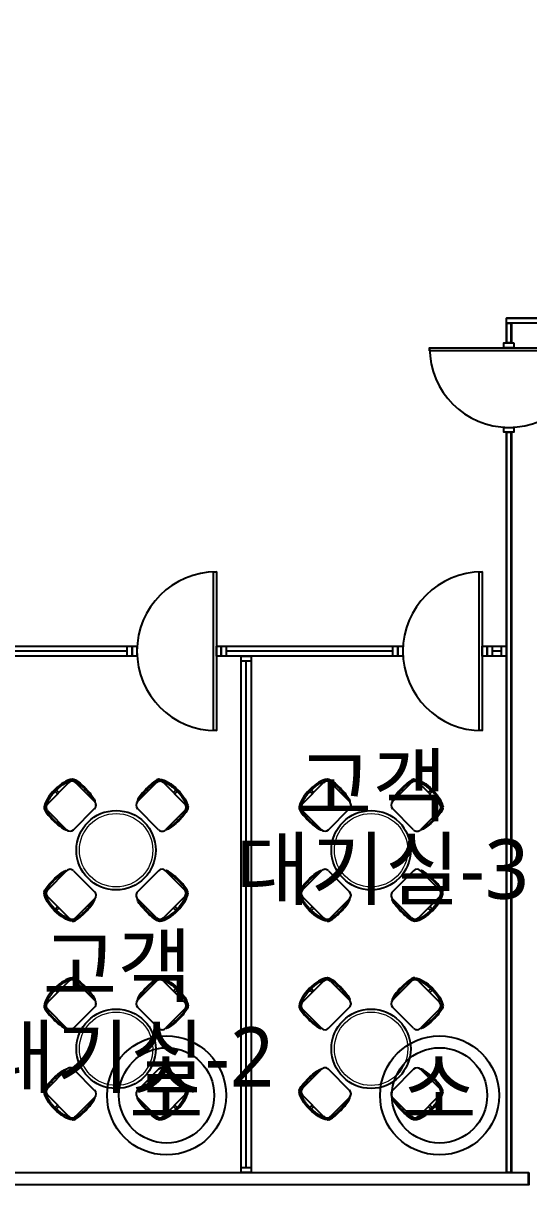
# Model space of a CAD drawing. Header units: millimetres. Extents: x 0 to 168200, y 0 to 118800.
# Drawn here: x 102903 to 108000, y 56200 to 67901 of the extents above; entities that cross this region are included whole.
import ezdxf
from ezdxf.enums import TextEntityAlignment as Align

# ---------------------------------------------------------------- set-up
doc = ezdxf.new("R2010")
doc.units = ezdxf.units.MM
doc.header["$LTSCALE"] = 200
doc.linetypes.add('CEN-GAUN', pattern=[32.2, 30, -1, 0.2, -1])
doc.linetypes.add('HID', pattern=[2.3, 1.5, -0.8])
for name, color, linetype in [('BACK', 8, 'Continuous'), ('CEN', 1, 'CEN-GAUN'), ('H', 2, 'Continuous')]:
    doc.layers.add(name, color=color, linetype=linetype)
doc.styles.add('돋움', font='')
doc.styles.add('스타일1', font='')
doc.styles.get('돋움').set_extended_font_data('Dotum')
doc.styles.get('스타일1').set_extended_font_data('Malgun Gothic')

# ---------------------------------------------------------------- blocks, each defined once
blk = doc.blocks.new('D-900C')
at = {"layer": 'BACK'}
for points in [[(820, 800), (850, 800), (850, -800), (820, -800)], [(50, -50), (0, -50), (0, 50), (50, 50)], [(900, -50), (850, -50), (850, 50), (900, 50)]]:
    blk.add_lwpolyline(points, close=True, dxfattribs=at)
blk.add_arc((850, 0), 800, 90, 270, dxfattribs=at)
blk = doc.blocks.new('TABLE SET1')
at = {"layer": 'BACK', "linetype": 'ByBlock'}
for p, q in [((-478, 681), (-690, 469)), ((-616, 592), (-591, 568)), ((-602, 606), (-577, 582)), ((-408, 681), (-217, 490)), ((408, 681), (217, 490)), ((478, 681), (690, 469)), ((602, 606), (577, 582)), ((616, 592), (591, 568)), ((-690, 398), (-499, 207)), ((-429, 207), (-217, 419)), ((429, 207), (217, 419)), ((690, 398), (499, 207)), ((-690, -398), (-499, -207)), ((-429, -207), (-217, -419)), ((429, -207), (217, -419)), ((690, -398), (499, -207)), ((-478, -681), (-690, -469)), ((-616, -592), (-591, -568)), ((-602, -606), (-577, -582)), ((-408, -681), (-217, -490)), ((408, -681), (217, -490)), ((478, -681), (690, -469)), ((602, -606), (577, -582)), ((616, -592), (591, -568))]:
    blk.add_line(p, q, dxfattribs=at)
blk.add_circle((0, 0), 400, dxfattribs=at)
at = {"layer": 'BACK', "lineweight": 0}
blk.add_circle((0, 0), 370, dxfattribs=at)
at = {"layer": 'BACK', "linetype": 'ByBlock'}
for centre, radius, start, end in [((-442, 708), 7.5, 277.6425, 97.6425), ((442, 708), 7.5, 82.3575, 262.3575), ((-443, 645), 50, 44.9985, 134.9985), ((443, 645), 50, 45.0015, 135.0015), ((-655, 433), 50, 134.9985, 224.9985), ((-252, 454), 50, 314.9985, 44.9985), ((252, 454), 50, 135.0015, 225.0015), ((655, 433), 50, 315.0015, 45.0015), ((-718, 432), 7.5, 172.3545, 352.3545), ((718, 432), 7.5, 187.6455, 7.6455), ((-464, 242), 50, 224.9985, 314.9985), ((464, 242), 50, 225.0015, 315.0015), ((-464, -242), 50, 45.0015, 135.0015), ((464, -242), 50, 44.9985, 134.9985), ((-718, -432), 7.5, 7.6455, 187.6455), ((-655, -433), 50, 135.0015, 225.0015), ((-252, -454), 50, 315.0015, 45.0015), ((252, -454), 50, 134.9985, 224.9985), ((655, -433), 50, 314.9985, 44.9985), ((718, -432), 7.5, 352.3545, 172.3545), ((-443, -645), 50, 225.0015, 315.0015), ((-442, -708), 7.5, 262.3575, 82.3575), ((443, -645), 50, 224.9985, 314.9985), ((442, -708), 7.5, 97.6425, 277.6425)]:
    blk.add_arc(centre, radius, start, end, dxfattribs=at)
for centre, major_axis, ratio, start_param, end_param in [((-549, 539), (-163, -163), 0.434783, 3.659342, 5.765436), ((326, 601), (110, 112), 0.182269, 0, 3.141593), ((326, 601), (110, 112), 0.182269, 5.851094, 5.976716), ((-611, 317), (-112, 110), 0.182269, 0, 3.141593), ((-611, 317), (-112, 110), 0.182269, 5.851094, 5.976716), ((611, -317), (112, -110), 0.182269, 0, 3.141593), ((549, -539), (163, 163), 0.434783, 3.659342, 5.765436), ((611, -317), (112, -110), 0.182269, 5.851094, 5.976716), ((-326, -601), (-110, -112), 0.182269, 0, 3.141593), ((-326, -601), (-110, -112), 0.182269, 5.851094, 5.976716)]:
    blk.add_ellipse(centre, major_axis=major_axis, ratio=ratio, start_param=start_param, end_param=end_param, dxfattribs=at)
at = {"layer": 'BACK', "linetype": 'ByBlock', "extrusion": (0, 0, -1)}
for centre, major_axis, ratio, start_param, end_param in [((-326, 601), (-110, 112), 0.182269, 5.851094, 5.976716), ((-326, 601), (-110, 112), 0.182269, 0, 3.141593), ((549, 539), (163, -163), 0.434783, 3.659342, 5.765436), ((611, 317), (112, 110), 0.182269, 0, 3.141593), ((611, 317), (112, 110), 0.182269, 5.851094, 5.976716), ((-611, -317), (-112, -110), 0.182269, 0, 3.141593), ((-549, -539), (-163, 163), 0.434783, 3.659342, 5.765436), ((-611, -317), (-112, -110), 0.182269, 5.851094, 5.976716), ((326, -601), (110, -112), 0.182269, 0, 3.141593), ((326, -601), (110, -112), 0.182269, 5.851094, 5.976716)]:
    blk.add_ellipse(centre, major_axis=major_axis, ratio=ratio, start_param=start_param, end_param=end_param, dxfattribs=at)
at = {"layer": 'BACK', "linetype": 'ByBlock'}
for points, knots in [([(-422, 691), (-423, 693), (-424, 694), (-425, 698), (-426, 700), (-427, 703), (-427, 704), (-428, 705)], [5.7265501, 5.7265501, 5.7265501, 5.7265501, 5.8081109, 5.8081109, 5.9106349, 5.9106349, 5.9748515, 5.9748515, 5.9748515, 5.9748515]), ([(-428, 705), (-426, 704), (-425, 704), (-422, 703), (-421, 702), (-417, 700), (-415, 699), (-409, 696), (-404, 692), (-393, 685), (-387, 681), (-375, 671), (-369, 666), (-356, 655), (-349, 649), (-332, 633), (-322, 623), (-302, 603), (-292, 593), (-274, 572), (-266, 562), (-252, 545), (-247, 537), (-238, 525), (-235, 520), (-231, 513), (-229, 510), (-227, 505), (-226, 503), (-225, 500), (-225, 499), (-225, 498)], [0.308334, 0.308334, 0.308334, 0.308334, 0.393328, 0.393328, 0.478323, 0.478323, 0.563318, 0.563318, 0.749316, 0.749316, 0.935315, 0.935315, 1.121313, 1.121313, 1.307312, 1.307312, 1.582737, 1.582737, 1.858163, 1.858163, 2.133588, 2.133588, 2.361079, 2.361079, 2.537351, 2.537351, 2.666518, 2.666518, 2.769042, 2.769042, 2.833259, 2.833259, 2.833259, 2.833259]), ([(428, 705), (426, 704), (425, 704), (422, 703), (421, 702), (417, 700), (415, 699), (409, 696), (404, 692), (393, 685), (387, 681), (375, 671), (369, 666), (356, 655), (349, 649), (332, 633), (322, 623), (302, 603), (292, 593), (274, 572), (266, 562), (252, 545), (247, 537), (238, 525), (235, 520), (231, 513), (229, 510), (227, 505), (226, 503), (225, 500), (225, 499), (225, 498)], [0.308334, 0.308334, 0.308334, 0.308334, 0.393328, 0.393328, 0.478323, 0.478323, 0.563318, 0.563318, 0.749316, 0.749316, 0.935315, 0.935315, 1.121313, 1.121313, 1.307312, 1.307312, 1.582737, 1.582737, 1.858163, 1.858163, 2.133588, 2.133588, 2.361079, 2.361079, 2.537351, 2.537351, 2.666518, 2.666518, 2.769042, 2.769042, 2.833259, 2.833259, 2.833259, 2.833259]), ([(422, 691), (423, 693), (424, 694), (425, 698), (426, 700), (427, 703), (427, 704), (428, 705)], [5.7265501, 5.7265501, 5.7265501, 5.7265501, 5.8081109, 5.8081109, 5.9106349, 5.9106349, 5.9748515, 5.9748515, 5.9748515, 5.9748515]), ([(-441, 701), (-445, 700), (-449, 699), (-459, 697), (-464, 696), (-477, 691), (-486, 688), (-503, 679), (-512, 674), (-531, 663), (-540, 657), (-559, 644), (-568, 636), (-586, 621), (-595, 613), (-613, 596), (-621, 587), (-637, 569), (-645, 560), (-659, 541), (-666, 532), (-678, 513), (-683, 504), (-693, 486), (-697, 477), (-703, 460), (-706, 452), (-709, 440), (-710, 435), (-710, 431)], [3.659342, 3.659342, 3.659342, 3.659342, 3.76167, 3.76167, 3.863999, 3.863999, 4.027435, 4.027435, 4.190872, 4.190872, 4.354309, 4.354309, 4.517745, 4.517745, 4.681182, 4.681182, 4.844618, 4.844618, 5.008055, 5.008055, 5.171492, 5.171492, 5.334928, 5.334928, 5.498365, 5.498365, 5.661802, 5.661802, 5.765436, 5.765436, 5.765436, 5.765436]), ([(441, 701), (445, 700), (449, 699), (459, 697), (464, 696), (477, 691), (486, 688), (503, 679), (512, 674), (531, 663), (540, 657), (559, 644), (568, 636), (586, 621), (595, 613), (613, 596), (621, 587), (637, 569), (645, 560), (659, 541), (666, 532), (678, 513), (683, 504), (693, 486), (697, 477), (703, 460), (706, 452), (709, 440), (710, 435), (710, 431)], [3.659342, 3.659342, 3.659342, 3.659342, 3.76167, 3.76167, 3.863999, 3.863999, 4.027435, 4.027435, 4.190872, 4.190872, 4.354309, 4.354309, 4.517745, 4.517745, 4.681182, 4.681182, 4.844618, 4.844618, 5.008055, 5.008055, 5.171492, 5.171492, 5.334928, 5.334928, 5.498365, 5.498365, 5.661802, 5.661802, 5.765436, 5.765436, 5.765436, 5.765436]), ([(-714, 418), (-714, 417), (-713, 416), (-712, 413), (-712, 411), (-710, 408), (-709, 406), (-705, 399), (-702, 394), (-695, 384), (-691, 378), (-681, 366), (-676, 359), (-665, 346), (-659, 339), (-643, 322), (-633, 312), (-613, 292), (-602, 282), (-582, 264), (-572, 256), (-554, 242), (-547, 237), (-535, 229), (-530, 226), (-522, 221), (-519, 220), (-514, 218), (-512, 217), (-510, 216), (-509, 216), (-508, 215)], [0.308334, 0.308334, 0.308334, 0.308334, 0.393328, 0.393328, 0.478323, 0.478323, 0.563318, 0.563318, 0.749316, 0.749316, 0.935315, 0.935315, 1.121313, 1.121313, 1.307312, 1.307312, 1.582737, 1.582737, 1.858163, 1.858163, 2.133588, 2.133588, 2.361079, 2.361079, 2.537351, 2.537351, 2.666518, 2.666518, 2.769042, 2.769042, 2.833259, 2.833259, 2.833259, 2.833259]), ([(-700, 412), (-702, 413), (-704, 414), (-708, 416), (-710, 416), (-712, 417), (-713, 418), (-714, 418)], [5.7265501, 5.7265501, 5.7265501, 5.7265501, 5.8081109, 5.8081109, 5.9106349, 5.9106349, 5.9748515, 5.9748515, 5.9748515, 5.9748515]), ([(714, 418), (714, 417), (713, 416), (712, 413), (712, 411), (710, 408), (709, 406), (705, 399), (702, 394), (695, 384), (691, 378), (681, 366), (676, 359), (665, 346), (659, 339), (643, 322), (633, 312), (613, 292), (602, 282), (582, 264), (572, 256), (554, 242), (547, 237), (535, 229), (530, 226), (522, 221), (519, 220), (514, 218), (512, 217), (510, 216), (509, 216), (508, 215)], [0.308334, 0.308334, 0.308334, 0.308334, 0.393328, 0.393328, 0.478323, 0.478323, 0.563318, 0.563318, 0.749316, 0.749316, 0.935315, 0.935315, 1.121313, 1.121313, 1.307312, 1.307312, 1.582737, 1.582737, 1.858163, 1.858163, 2.133588, 2.133588, 2.361079, 2.361079, 2.537351, 2.537351, 2.666518, 2.666518, 2.769042, 2.769042, 2.833259, 2.833259, 2.833259, 2.833259]), ([(700, 412), (702, 413), (704, 414), (708, 416), (710, 416), (712, 417), (713, 418), (714, 418)], [5.7265501, 5.7265501, 5.7265501, 5.7265501, 5.8081109, 5.8081109, 5.9106349, 5.9106349, 5.9748515, 5.9748515, 5.9748515, 5.9748515]), ([(-714, -418), (-714, -417), (-713, -416), (-712, -413), (-712, -411), (-710, -408), (-709, -406), (-705, -399), (-702, -394), (-695, -384), (-691, -378), (-681, -366), (-676, -359), (-665, -346), (-659, -339), (-643, -322), (-633, -312), (-613, -292), (-602, -282), (-582, -264), (-572, -256), (-554, -242), (-547, -237), (-535, -229), (-530, -226), (-522, -221), (-519, -220), (-514, -218), (-512, -217), (-510, -216), (-509, -216), (-508, -215)], [0.308334, 0.308334, 0.308334, 0.308334, 0.393328, 0.393328, 0.478323, 0.478323, 0.563318, 0.563318, 0.749316, 0.749316, 0.935315, 0.935315, 1.121313, 1.121313, 1.307312, 1.307312, 1.582737, 1.582737, 1.858163, 1.858163, 2.133588, 2.133588, 2.361079, 2.361079, 2.537351, 2.537351, 2.666518, 2.666518, 2.769042, 2.769042, 2.833259, 2.833259, 2.833259, 2.833259]), ([(714, -418), (714, -417), (713, -416), (712, -413), (712, -411), (710, -408), (709, -406), (705, -399), (702, -394), (695, -384), (691, -378), (681, -366), (676, -359), (665, -346), (659, -339), (643, -322), (633, -312), (613, -292), (602, -282), (582, -264), (572, -256), (554, -242), (547, -237), (535, -229), (530, -226), (522, -221), (519, -220), (514, -218), (512, -217), (510, -216), (509, -216), (508, -215)], [0.308334, 0.308334, 0.308334, 0.308334, 0.393328, 0.393328, 0.478323, 0.478323, 0.563318, 0.563318, 0.749316, 0.749316, 0.935315, 0.935315, 1.121313, 1.121313, 1.307312, 1.307312, 1.582737, 1.582737, 1.858163, 1.858163, 2.133588, 2.133588, 2.361079, 2.361079, 2.537351, 2.537351, 2.666518, 2.666518, 2.769042, 2.769042, 2.833259, 2.833259, 2.833259, 2.833259]), ([(-700, -412), (-702, -413), (-704, -414), (-708, -416), (-710, -416), (-712, -417), (-713, -418), (-714, -418)], [5.7265501, 5.7265501, 5.7265501, 5.7265501, 5.8081109, 5.8081109, 5.9106349, 5.9106349, 5.9748515, 5.9748515, 5.9748515, 5.9748515]), ([(-441, -701), (-445, -700), (-449, -699), (-459, -697), (-464, -696), (-477, -691), (-486, -688), (-503, -679), (-512, -674), (-531, -663), (-540, -657), (-559, -644), (-568, -636), (-586, -621), (-595, -613), (-613, -596), (-621, -587), (-637, -569), (-645, -560), (-659, -541), (-666, -532), (-678, -513), (-683, -504), (-693, -486), (-697, -477), (-703, -460), (-706, -452), (-709, -440), (-710, -435), (-710, -431)], [3.659342, 3.659342, 3.659342, 3.659342, 3.76167, 3.76167, 3.863999, 3.863999, 4.027435, 4.027435, 4.190872, 4.190872, 4.354309, 4.354309, 4.517745, 4.517745, 4.681182, 4.681182, 4.844618, 4.844618, 5.008055, 5.008055, 5.171492, 5.171492, 5.334928, 5.334928, 5.498365, 5.498365, 5.661802, 5.661802, 5.765436, 5.765436, 5.765436, 5.765436]), ([(441, -701), (445, -700), (449, -699), (459, -697), (464, -696), (477, -691), (486, -688), (503, -679), (512, -674), (531, -663), (540, -657), (559, -644), (568, -636), (586, -621), (595, -613), (613, -596), (621, -587), (637, -569), (645, -560), (659, -541), (666, -532), (678, -513), (683, -504), (693, -486), (697, -477), (703, -460), (706, -452), (709, -440), (710, -435), (710, -431)], [3.659342, 3.659342, 3.659342, 3.659342, 3.76167, 3.76167, 3.863999, 3.863999, 4.027435, 4.027435, 4.190872, 4.190872, 4.354309, 4.354309, 4.517745, 4.517745, 4.681182, 4.681182, 4.844618, 4.844618, 5.008055, 5.008055, 5.171492, 5.171492, 5.334928, 5.334928, 5.498365, 5.498365, 5.661802, 5.661802, 5.765436, 5.765436, 5.765436, 5.765436]), ([(700, -412), (702, -413), (704, -414), (708, -416), (710, -416), (712, -417), (713, -418), (714, -418)], [5.7265501, 5.7265501, 5.7265501, 5.7265501, 5.8081109, 5.8081109, 5.9106349, 5.9106349, 5.9748515, 5.9748515, 5.9748515, 5.9748515]), ([(-428, -705), (-426, -704), (-425, -704), (-422, -703), (-421, -702), (-417, -700), (-415, -699), (-409, -696), (-404, -692), (-393, -685), (-387, -681), (-375, -671), (-369, -666), (-356, -655), (-349, -649), (-332, -633), (-322, -623), (-302, -603), (-292, -593), (-274, -572), (-266, -562), (-252, -545), (-247, -537), (-238, -525), (-235, -520), (-231, -513), (-229, -510), (-227, -505), (-226, -503), (-225, -500), (-225, -499), (-225, -498)], [0.308334, 0.308334, 0.308334, 0.308334, 0.393328, 0.393328, 0.478323, 0.478323, 0.563318, 0.563318, 0.749316, 0.749316, 0.935315, 0.935315, 1.121313, 1.121313, 1.307312, 1.307312, 1.582737, 1.582737, 1.858163, 1.858163, 2.133588, 2.133588, 2.361079, 2.361079, 2.537351, 2.537351, 2.666518, 2.666518, 2.769042, 2.769042, 2.833259, 2.833259, 2.833259, 2.833259]), ([(428, -705), (426, -704), (425, -704), (422, -703), (421, -702), (417, -700), (415, -699), (409, -696), (404, -692), (393, -685), (387, -681), (375, -671), (369, -666), (356, -655), (349, -649), (332, -633), (322, -623), (302, -603), (292, -593), (274, -572), (266, -562), (252, -545), (247, -537), (238, -525), (235, -520), (231, -513), (229, -510), (227, -505), (226, -503), (225, -500), (225, -499), (225, -498)], [0.308334, 0.308334, 0.308334, 0.308334, 0.393328, 0.393328, 0.478323, 0.478323, 0.563318, 0.563318, 0.749316, 0.749316, 0.935315, 0.935315, 1.121313, 1.121313, 1.307312, 1.307312, 1.582737, 1.582737, 1.858163, 1.858163, 2.133588, 2.133588, 2.361079, 2.361079, 2.537351, 2.537351, 2.666518, 2.666518, 2.769042, 2.769042, 2.833259, 2.833259, 2.833259, 2.833259]), ([(-422, -691), (-423, -693), (-424, -694), (-425, -698), (-426, -700), (-427, -703), (-427, -704), (-428, -705)], [5.7265501, 5.7265501, 5.7265501, 5.7265501, 5.8081109, 5.8081109, 5.9106349, 5.9106349, 5.9748515, 5.9748515, 5.9748515, 5.9748515]), ([(422, -691), (423, -693), (424, -694), (425, -698), (426, -700), (427, -703), (427, -704), (428, -705)], [5.7265501, 5.7265501, 5.7265501, 5.7265501, 5.8081109, 5.8081109, 5.9106349, 5.9106349, 5.9748515, 5.9748515, 5.9748515, 5.9748515])]:
    blk.add_open_spline(points, degree=3, knots=knots, dxfattribs=at)
for points in [[(-225, 498), (-225, 498), (-225, 498), (-225, 498)], [(225, 498), (225, 498), (225, 498), (225, 498)], [(-508, 215), (-508, 215), (-508, 215), (-508, 216)], [(508, 215), (508, 215), (508, 215), (508, 216)], [(-508, -215), (-508, -215), (-508, -215), (-508, -216)], [(508, -215), (508, -215), (508, -215), (508, -216)], [(-225, -498), (-225, -498), (-225, -498), (-225, -498)], [(225, -498), (225, -498), (225, -498), (225, -498)]]:
    blk.add_open_spline(points, degree=3, dxfattribs=at)

msp = doc.modelspace()

# ---------------------------------------------------------------- linework, layer by layer
at = {"layer": 'BACK'}
for p, q in [((103950, 61575), (102300, 61575)), ((106630, 61575), (104950, 61575)), ((107725, 61575), (107630, 61575)), ((105150, 56375), (105150, 61475))]:
    msp.add_line(p, q, dxfattribs=at)
for points in [[(107775, 64880), (107775, 64930), (112785, 64930), (112785, 64880), (107775, 64880)], [(107775, 64880), (107825, 64880), (107825, 64680), (107775, 64680), (107775, 64880)], [(107775, 63780), (107825, 63780), (107825, 56325), (107775, 56325), (107775, 63780)], [(108000, 56325), (108000, 56200), (85325, 56200), (85325, 56325), (108000, 56325)], [(108000, 56262.5), (107996, 56262.5), (107996, 56321), (85329, 56321), (85329, 56204), (107996, 56204), (107996, 56262.5), (108000, 56262.5)]]:
    msp.add_lwpolyline(points, dxfattribs=at)
at = {"layer": 'BACK', "ltscale": 253}
for points in [[(107775, 64890), (107776.6, 64890), (107776.6, 64881.6), (112783.4, 64881.6), (112783.4, 64928.4), (107776.6, 64928.4), (107776.6, 64920), (107775, 64920)], [(107785, 64880), (107785, 64878.4), (107776.6, 64878.4), (107776.6, 64681.6), (107823.4, 64681.6), (107823.4, 64878.4), (107815, 64878.4), (107815, 64880)], [(107785, 63780), (107785, 63778.4), (107776.6, 63778.4), (107776.6, 56326.6), (107823.4, 56326.6), (107823.4, 63778.4), (107815, 63778.4), (107815, 63780)]]:
    msp.add_lwpolyline(points, dxfattribs=at)
at = {"layer": 'BACK'}
for points in [[(104000, 61625), (104000, 61525), (102250, 61525), (102250, 61625)], [(104000, 61625), (104000, 61525), (103950, 61525), (103950, 61625)], [(104950, 61625), (104950, 61525), (104900, 61525), (104900, 61625)], [(106680, 61625), (106680, 61525), (104900, 61525), (104900, 61625)], [(106680, 61625), (106680, 61525), (106630, 61525), (106630, 61625)], [(107630, 61625), (107630, 61525), (107580, 61525), (107580, 61625)], [(107775, 61625), (107775, 61525), (107580, 61525), (107580, 61625)], [(107775, 61625), (107775, 61525), (107725, 61525), (107725, 61625)], [(105200, 61475), (105100, 61475), (105100, 61525), (105200, 61525)], [(105200, 56325), (105100, 56325), (105100, 61525), (105200, 61525)], [(105200, 56325), (105100, 56325), (105100, 56375), (105200, 56375)]]:
    msp.add_lwpolyline(points, close=True, dxfattribs=at)
at = {"layer": 'CEN', "linetype": 'HID', "ltscale": 3}
for centre in [(101107.5, 71765), (99402.9, 61340), (78654.2, 42752.8)]:
    msp.add_circle(centre, 25000, dxfattribs=at)
at = {"layer": 'H', "color": 1}
for centre in [(104348.1, 57100.3), (107100.5, 57100.3)]:
    msp.add_circle(centre, 600, dxfattribs=at)
at = {"layer": 'H'}
for centre in [(104348.1, 57100.3), (107100.5, 57100.3)]:
    msp.add_circle(centre, 480, dxfattribs=at)

# ---------------------------------------------------------------- block references
at = {"layer": 'BACK', "rotation": 90}
msp.add_blockref('D-900C', (107800, 63780), dxfattribs=at)
at = {"layer": 'BACK'}
for p in [(104000, 61575), (106680, 61575)]:
    msp.add_blockref('D-900C', p, dxfattribs=at)
at = {"layer": 'BACK', "linetype": 'Continuous', "ltscale": 0.1, "rotation": 180}
for p in [(103839.4, 59570), (103839.4, 59570), (106409.8, 59570), (106409.8, 59570), (103839.4, 57570), (103839.4, 57570), (106409.8, 57570), (106409.8, 57570)]:
    msp.add_blockref('TABLE SET1', p, dxfattribs=at)

# ---------------------------------------------------------------- texts
at = {"layer": 'BACK', "style": '스타일1'}
for s, p in [('고객 ', (106524.9, 60223.9)), ('대기실-3', (106524.9, 59380.8)), ('고객 ', (103954.4, 58406.2)), ('대기실-2', (103954.4, 57487.4))]:
    msp.add_text(s, height=600, dxfattribs=at).set_placement(p, align=Align.MIDDLE_CENTER)
at = {"layer": 'H', "color": 1, "style": '돋움'}
for p in [(103968.8, 56866.4), (106721.2, 56866.4)]:
    msp.add_text('소', height=600, dxfattribs=at).set_placement(p)

doc.saveas('drawing.dxf')
